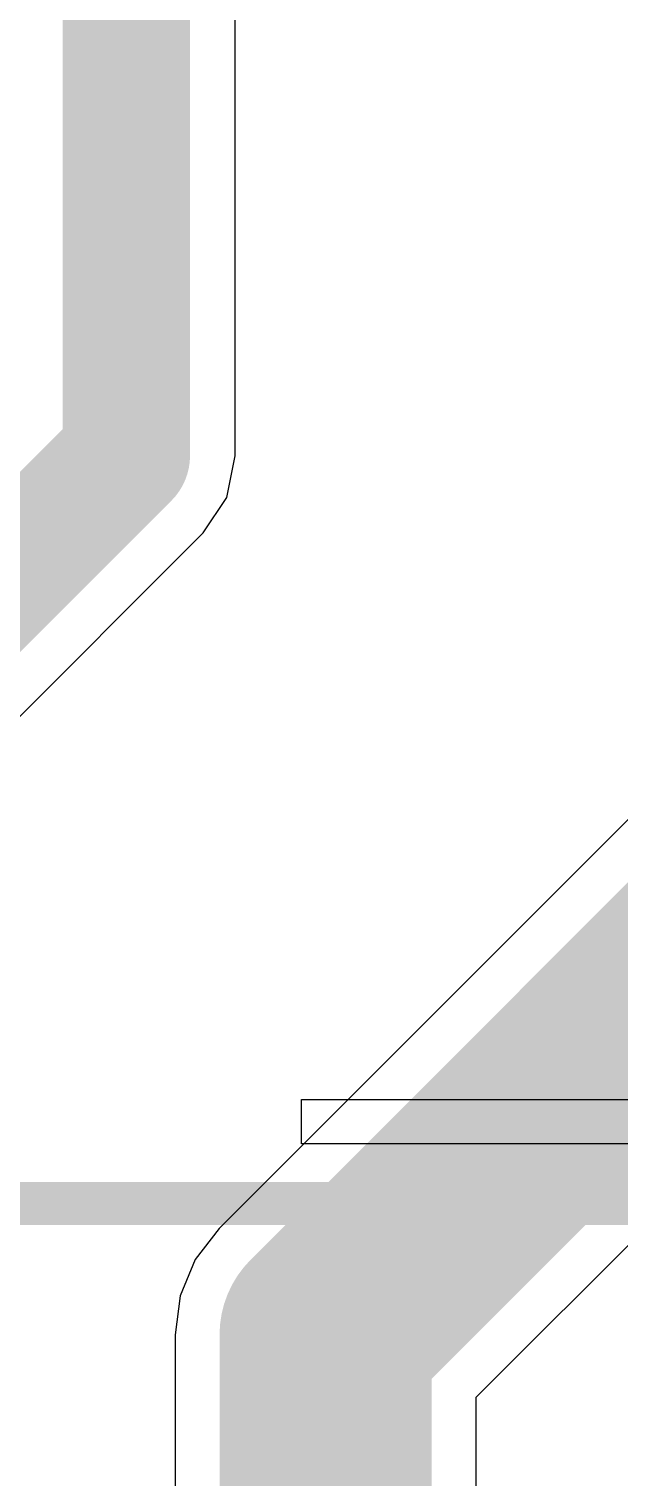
# Model space of a CAD drawing. Header units: millimetres. Extents: x 0.26 to 7.33, y 1.06 to 4.59.
# Drawn here: x 1.9659 to 2.0754, y 2.1336 to 2.4021 of the extents above; entities that cross this region are included whole.
import ezdxf

# ---------------------------------------------------------------- set-up
doc = ezdxf.new("R2010")
doc.units = ezdxf.units.MM
doc.header["$MEASUREMENT"] = 0
for name, color, linetype in [('BottomLayer', 5, 'Continuous'), ('TopLayer', 1, 'Continuous'), ('TopOverlay', 2, 'Continuous')]:
    doc.layers.add(name, color=color, linetype=linetype)

# ---------------------------------------------------------------- blocks, each defined once
blk = doc.blocks.new('MX150_20_PIN_29')
at = {"layer": 'TopOverlay', "const_width": 0.008}
blk.add_lwpolyline([(-1.08622, 0.2063), (1.0878, 0.2063)], dxfattribs=at)

msp = doc.modelspace()

# ---------------------------------------------------------------- linework, layer by layer
at = {"layer": 'BottomLayer'}
for p, q in [((2.22008, 2.39857), (2.00122, 2.17971)), ((2.04889, 2.1484), (2.26775, 2.36725)), ((2.00122, 2.17971), (1.99679, 2.17393)), ((1.99679, 2.17393), (1.994, 2.1672)), ((1.994, 2.1672), (1.99304, 2.15997)), ((1.99304, 2.15997), (1.99304, 2.11179)), ((2.04889, 2.11179), (2.04889, 2.1484))]:
    msp.add_line(p, q, dxfattribs=at)
at = {"layer": 'BottomLayer', "const_width": 0.03937}
for points in [[(2.02097, 2.15997), (2.248, 2.387)], [(2.02097, 2.04693), (2.02097, 2.15997)]]:
    msp.add_lwpolyline(points, dxfattribs=at)
at = {"layer": 'BottomLayer', "const_width": 0.01969}
msp.add_lwpolyline([(2.01113, 2.15997, 1), (2.03081, 2.15997, 1)], format="xyb", close=True, dxfattribs=at)
msp.add_lwpolyline([(2.01113, 2.15997, 1), (2.03081, 2.15997, 1)], format="xyb", close=True, dxfattribs=at)
at = {"layer": 'TopLayer'}
for p, q in [((2.0042, 2.323), (2.0042, 2.54163)), ((2.00266, 2.31527), (2.0042, 2.323)), ((1.99828, 2.30872), (2.00266, 2.31527)), ((1.90337, 2.21381), (1.99828, 2.30872))]:
    msp.add_line(p, q, dxfattribs=at)
at = {"layer": 'TopLayer', "const_width": 0.02362}
for points in [[(1.984, 2.323), (1.984, 2.5702)], [(1.88317, 2.22217), (1.984, 2.323)]]:
    msp.add_lwpolyline(points, dxfattribs=at)
at = {"layer": 'TopLayer', "const_width": 0.01181}
msp.add_lwpolyline([(1.97809, 2.323, 1), (1.98991, 2.323, 1)], format="xyb", close=True, dxfattribs=at)
msp.add_lwpolyline([(1.97809, 2.323, 1), (1.98991, 2.323, 1)], format="xyb", close=True, dxfattribs=at)
at = {"layer": 'TopOverlay'}
for p, q in [((2.01651, 2.20087), (2.01651, 2.2036)), ((2.01651, 2.2036), (3.53349, 2.2036)), ((2.01651, 2.19814), (2.01651, 2.20087)), ((2.01651, 2.1954), (2.01651, 2.19814)), ((3.53349, 2.1954), (2.01651, 2.1954))]:
    msp.add_line(p, q, dxfattribs=at)

# ---------------------------------------------------------------- block references
at = {"rotation": 360}
msp.add_blockref('MX150_20_PIN_29', (1.53868, 1.97803), dxfattribs=at)

doc.saveas('drawing.dxf')
